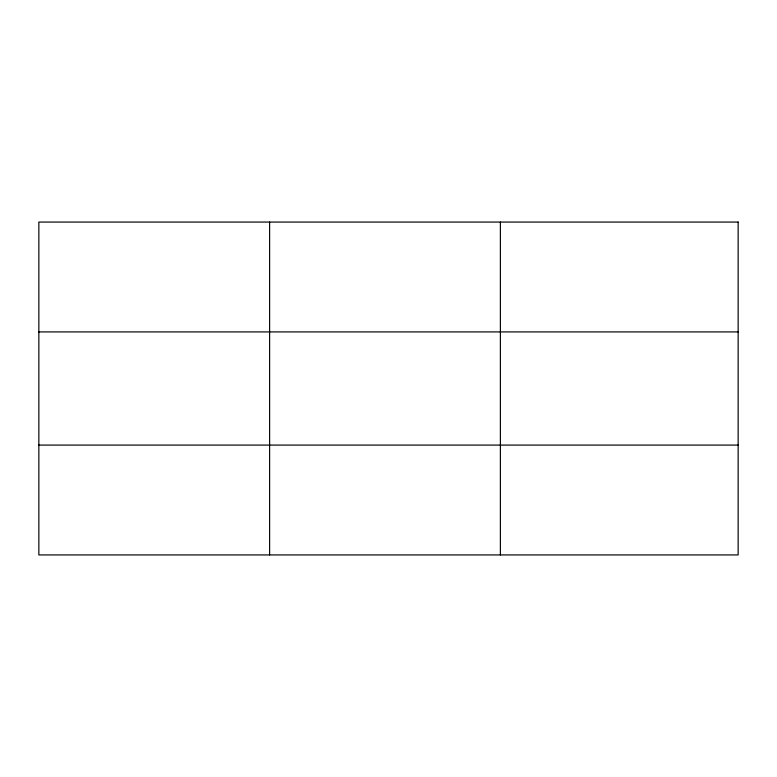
<?xml version="1.0" encoding="UTF-8"?>
<svg xmlns="http://www.w3.org/2000/svg" width="777" height="777" viewBox="0 0 777 777"><rect width="100%" height="100%" fill="white"/><g stroke="black" fill="none" stroke-linecap="round" stroke-linejoin="round"><path stroke-width="1.17" d="M269.619 222.067L269.619 554.933M500.388 222.067L500.388 554.933M38.85 331.915L738.15 331.915M38.85 445.085L738.15 445.085M738.15 222.067L738.15 554.933L38.85 554.933L38.85 222.067L738.15 222.067"/></g></svg>
